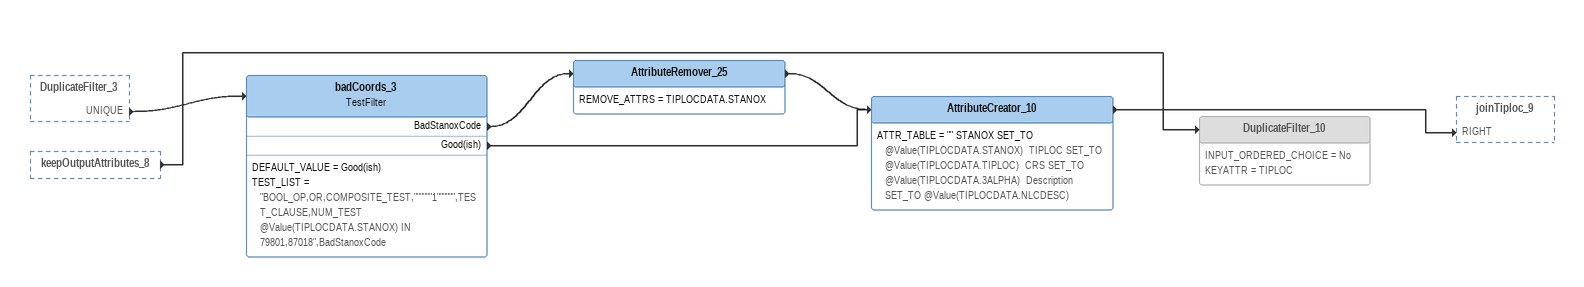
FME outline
DuplicateFilter_3 [outside]
    UNIQUE -> badCoords_3
keepOutputAttributes_8 [outside]
    -> DuplicateFilter_10
badCoords_3: TestFilter
    DEFAULT_VALUE = Good(ish)
    TEST_LIST = "BOOL_OP,OR,COMPOSITE_TEST,""""""1"""""",TEST_CLAUSE,NUM_TEST @Value(TIPLOCDATA.STANOX) IN 79801,87018",BadStanoxCode
    BadStanoxCode -> AttributeRemover_25
    Good(ish) -> AttributeCreator_10
AttributeRemover_25
    REMOVE_ATTRS = TIPLOCDATA.STANOX
    -> AttributeCreator_10
AttributeCreator_10
    ATTR_TABLE = "" STANOX SET_TO @Value(TIPLOCDATA.STANOX)  TIPLOC SET_TO @Value(TIPLOCDATA.TIPLOC)  CRS SET_TO @Value(TIPLOCDATA.3ALPHA)  Description SET_TO @Value(TIPLOCDATA.NLCDESC)
    -> joinTiploc_9 [RIGHT]
DuplicateFilter_10 [off]
    INPUT_ORDERED_CHOICE = No
    KEYATTR = TIPLOC
